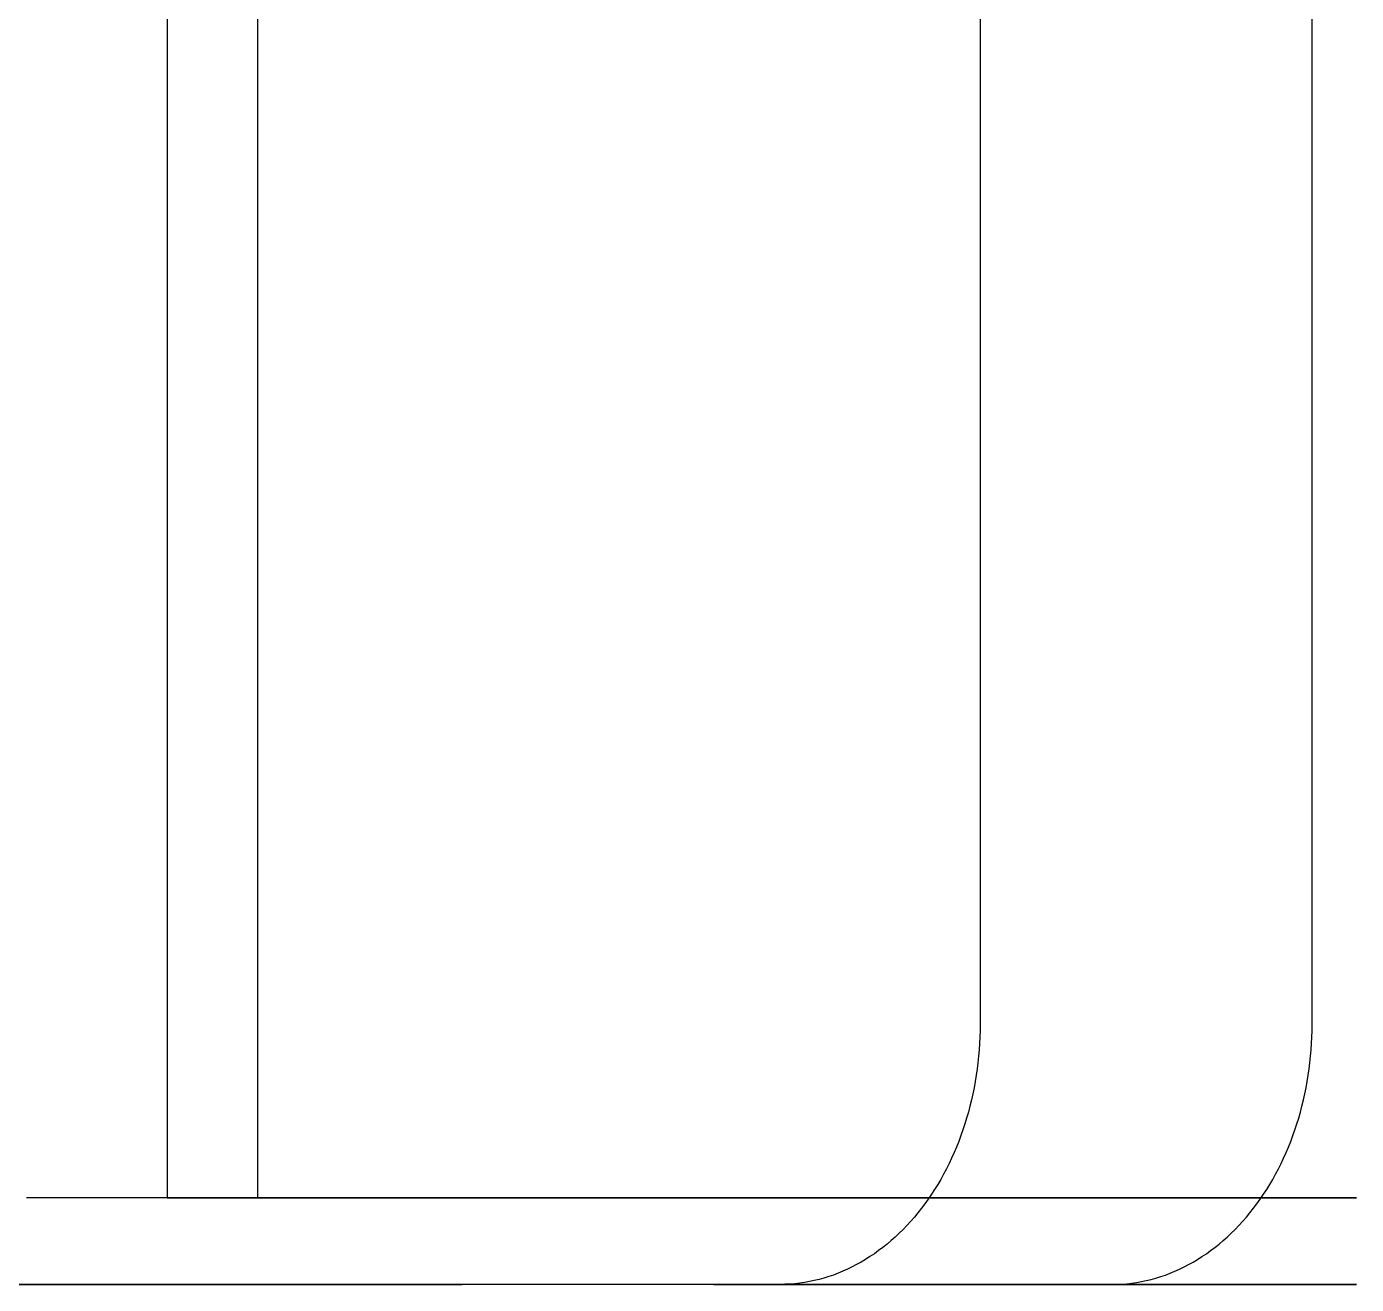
# Model space of a CAD drawing. Header units: metres. Extents: x 0 to 420, y 0 to 297.
# Drawn here: x 251.685 to 255.584, y 204.814 to 208.502 of the extents above; entities that cross this region are included whole.
import ezdxf

# ---------------------------------------------------------------- set-up
doc = ezdxf.new("R2010")
doc.units = ezdxf.units.M

msp = doc.modelspace()

# ---------------------------------------------------------------- linework, layer by layer
at = {"layer": 'GEOMETRY'}
for p, q in [((252.0976, 220.8163), (252.0976, 205.0683)), ((252.3622, 220.8163), (252.3622, 205.0683)), ((254.4806, 220.8163), (254.4806, 205.5763)), ((255.454, 205.5763), (255.454, 220.8163)), ((254.4805, 205.5576), (254.4799, 205.539)), ((254.4806, 205.5763), (254.4805, 205.5576)), ((255.4533, 205.539), (255.4539, 205.5576)), ((255.4539, 205.5576), (255.454, 205.5763)), ((254.479, 205.5203), (254.4778, 205.5017)), ((254.4799, 205.539), (254.479, 205.5203)), ((255.4512, 205.5017), (255.4525, 205.5203)), ((255.4525, 205.5203), (255.4533, 205.539)), ((254.4762, 205.4831), (254.4743, 205.4645)), ((254.4778, 205.5017), (254.4762, 205.4831)), ((255.4477, 205.4645), (255.4496, 205.4831)), ((255.4496, 205.4831), (255.4512, 205.5017)), ((254.472, 205.4461), (254.4694, 205.4277)), ((254.4743, 205.4645), (254.472, 205.4461)), ((255.4428, 205.4277), (255.4454, 205.4461)), ((255.4454, 205.4461), (255.4477, 205.4645)), ((254.4664, 205.4094), (254.4631, 205.3912)), ((254.4694, 205.4277), (254.4664, 205.4094)), ((255.4365, 205.3912), (255.4398, 205.4094)), ((255.4398, 205.4094), (255.4428, 205.4277)), ((254.4554, 205.3551), (254.451, 205.3373)), ((254.4594, 205.3731), (254.4554, 205.3551)), ((254.4631, 205.3912), (254.4594, 205.3731)), ((255.4245, 205.3373), (255.4288, 205.3551)), ((255.4288, 205.3551), (255.4328, 205.3731)), ((255.4328, 205.3731), (255.4365, 205.3912)), ((254.4464, 205.3196), (254.4413, 205.3021)), ((254.451, 205.3373), (254.4464, 205.3196)), ((255.4148, 205.3021), (255.4198, 205.3196)), ((255.4198, 205.3196), (255.4245, 205.3373)), ((254.436, 205.2847), (254.4303, 205.2676)), ((254.4413, 205.3021), (254.436, 205.2847)), ((255.4037, 205.2676), (255.4094, 205.2847)), ((255.4094, 205.2847), (255.4148, 205.3021)), ((254.4243, 205.2505), (254.418, 205.2337)), ((254.4303, 205.2676), (254.4243, 205.2505)), ((255.3914, 205.2337), (255.3978, 205.2505)), ((255.3978, 205.2505), (255.4037, 205.2676)), ((254.4045, 205.2008), (254.3972, 205.1846)), ((254.4114, 205.2171), (254.4045, 205.2008)), ((254.418, 205.2337), (254.4114, 205.2171)), ((255.3706, 205.1846), (255.3779, 205.2008)), ((255.3779, 205.2008), (255.3848, 205.2171)), ((255.3848, 205.2171), (255.3914, 205.2337)), ((254.3897, 205.1687), (254.3818, 205.153)), ((254.3972, 205.1846), (254.3897, 205.1687)), ((255.3552, 205.153), (255.3631, 205.1687)), ((255.3631, 205.1687), (255.3706, 205.1846)), ((254.3652, 205.1224), (254.3565, 205.1075)), ((254.3737, 205.1376), (254.3652, 205.1224)), ((254.3818, 205.153), (254.3737, 205.1376)), ((255.33, 205.1075), (255.3387, 205.1224)), ((255.3387, 205.1224), (255.3471, 205.1376)), ((255.3471, 205.1376), (255.3552, 205.153)), ((254.3475, 205.0929), (254.3383, 205.0786)), ((254.3565, 205.1075), (254.3475, 205.0929)), ((255.3117, 205.0786), (255.321, 205.0929)), ((255.321, 205.0929), (255.33, 205.1075)), ((251.8008, 205.0683), (251.6852, 205.0683)), ((251.875, 205.0683), (251.6852, 205.0683)), ((251.9164, 205.0683), (251.8008, 205.0683)), ((252.0647, 205.0683), (251.875, 205.0683)), ((252.032, 205.0683), (251.9164, 205.0683)), ((252.1476, 205.0683), (252.032, 205.0683)), ((252.2545, 205.0683), (252.0647, 205.0683)), ((252.0976, 205.0683), (252.3622, 205.0683)), ((252.0976, 205.0683), (252.1481, 205.0683)), ((252.2607, 205.0683), (252.1476, 205.0683)), ((252.1481, 205.0683), (252.1986, 205.0683)), ((252.1986, 205.0683), (252.2491, 205.0683)), ((252.2491, 205.0683), (252.2995, 205.0683)), ((252.4443, 205.0683), (252.2545, 205.0683)), ((252.3705, 205.0683), (252.2607, 205.0683)), ((252.2995, 205.0683), (252.3494, 205.0683)), ((252.3494, 205.0683), (252.3985, 205.0683)), ((252.3622, 205.0683), (252.4451, 205.0683)), ((252.4803, 205.0683), (252.3705, 205.0683)), ((252.3985, 205.0683), (252.4476, 205.0683)), ((252.63, 205.0683), (252.4443, 205.0683)), ((252.4451, 205.0683), (252.528, 205.0683)), ((252.4476, 205.0683), (252.4967, 205.0683)), ((252.5901, 205.0683), (252.4803, 205.0683)), ((252.4967, 205.0683), (252.5458, 205.0683)), ((252.528, 205.0683), (252.6109, 205.0683)), ((252.5458, 205.0683), (252.5933, 205.0683)), ((252.6999, 205.0683), (252.5901, 205.0683)), ((252.5933, 205.0683), (252.6405, 205.0683)), ((252.6109, 205.0683), (252.6938, 205.0683)), ((252.8103, 205.0683), (252.63, 205.0683)), ((252.6405, 205.0683), (252.6877, 205.0683)), ((252.6877, 205.0683), (252.7349, 205.0683)), ((252.6938, 205.0683), (252.7757, 205.0683)), ((252.8, 205.0683), (252.6999, 205.0683)), ((252.7349, 205.0683), (252.7814, 205.0683)), ((252.7757, 205.0683), (252.8563, 205.0683)), ((252.7814, 205.0683), (252.8263, 205.0683)), ((252.8985, 205.0683), (252.8, 205.0683)), ((252.9906, 205.0683), (252.8103, 205.0683)), ((252.8263, 205.0683), (252.8712, 205.0683)), ((252.8563, 205.0683), (252.9369, 205.0683)), ((252.8712, 205.0683), (252.916, 205.0683)), ((252.997, 205.0683), (252.8985, 205.0683)), ((252.916, 205.0683), (252.9609, 205.0683)), ((252.9369, 205.0683), (253.0175, 205.0683)), ((252.9609, 205.0683), (253.0037, 205.0683)), ((253.1708, 205.0683), (252.9906, 205.0683)), ((253.0955, 205.0683), (252.997, 205.0683)), ((253.0037, 205.0683), (253.0458, 205.0683)), ((253.0175, 205.0683), (253.0981, 205.0683)), ((253.0458, 205.0683), (253.0878, 205.0683)), ((253.0878, 205.0683), (253.1299, 205.0683)), ((253.1894, 205.0683), (253.0955, 205.0683)), ((253.0981, 205.0683), (253.176, 205.0683)), ((253.1299, 205.0683), (253.1715, 205.0683)), ((253.3511, 205.0683), (253.1708, 205.0683)), ((253.1715, 205.0683), (253.2103, 205.0683)), ((253.176, 205.0683), (253.2535, 205.0683)), ((253.2717, 205.0683), (253.1894, 205.0683)), ((253.2103, 205.0683), (253.2491, 205.0683)), ((253.2491, 205.0683), (253.2879, 205.0683)), ((253.2535, 205.0683), (253.331, 205.0683)), ((253.3539, 205.0683), (253.2717, 205.0683)), ((253.2879, 205.0683), (253.3268, 205.0683)), ((253.3268, 205.0683), (253.3635, 205.0683)), ((253.331, 205.0683), (253.4085, 205.0683)), ((253.5155, 205.0683), (253.3511, 205.0683)), ((253.4362, 205.0683), (253.3539, 205.0683)), ((253.3635, 205.0683), (253.3988, 205.0683)), ((253.3988, 205.0683), (253.434, 205.0683)), ((253.4085, 205.0683), (253.4849, 205.0683)), ((253.434, 205.0683), (253.4692, 205.0683)), ((253.5184, 205.0683), (253.4362, 205.0683)), ((253.4692, 205.0683), (253.5045, 205.0683)), ((253.4849, 205.0683), (253.5586, 205.0683)), ((253.5045, 205.0683), (253.5357, 205.0683)), ((253.6772, 205.0683), (253.5155, 205.0683)), ((253.5862, 205.0683), (253.5184, 205.0683)), ((253.5357, 205.0683), (253.567, 205.0683)), ((253.5586, 205.0683), (253.6322, 205.0683)), ((253.567, 205.0683), (253.5983, 205.0683)), ((253.6481, 205.0683), (253.5862, 205.0683)), ((253.5983, 205.0683), (253.6295, 205.0683)), ((253.6295, 205.0683), (253.659, 205.0683)), ((253.6322, 205.0683), (253.7058, 205.0683)), ((253.7099, 205.0683), (253.6481, 205.0683)), ((253.659, 205.0683), (253.686, 205.0683)), ((253.8389, 205.0683), (253.6772, 205.0683)), ((253.686, 205.0683), (253.713, 205.0683)), ((253.7058, 205.0683), (253.7795, 205.0683)), ((253.7718, 205.0683), (253.7099, 205.0683)), ((253.713, 205.0683), (253.74, 205.0683)), ((253.74, 205.0683), (253.767, 205.0683)), ((253.767, 205.0683), (253.7901, 205.0683)), ((253.8304, 205.0683), (253.7718, 205.0683)), ((253.7795, 205.0683), (253.8498, 205.0683)), ((253.7901, 205.0683), (253.8126, 205.0683)), ((253.8126, 205.0683), (253.8351, 205.0683)), ((253.8688, 205.0683), (253.8304, 205.0683)), ((253.8351, 205.0683), (253.8575, 205.0683)), ((254.0006, 205.0683), (253.8389, 205.0683)), ((253.8498, 205.0683), (253.9189, 205.0683)), ((253.8575, 205.0683), (253.8787, 205.0683)), ((253.9072, 205.0683), (253.8688, 205.0683)), ((253.8787, 205.0683), (253.8964, 205.0683)), ((253.8964, 205.0683), (253.9141, 205.0683)), ((253.9456, 205.0683), (253.9072, 205.0683)), ((253.9141, 205.0683), (253.9318, 205.0683)), ((253.9189, 205.0683), (253.9879, 205.0683)), ((253.9318, 205.0683), (253.9495, 205.0683)), ((253.9841, 205.0683), (253.9456, 205.0683)), ((253.9495, 205.0683), (253.9637, 205.0683)), ((253.9637, 205.0683), (253.9765, 205.0683)), ((253.9765, 205.0683), (253.9893, 205.0683)), ((254.008, 205.0683), (253.9841, 205.0683)), ((253.9879, 205.0683), (254.0569, 205.0683)), ((253.9893, 205.0683), (254.002, 205.0683)), ((254.1547, 205.0683), (254.0006, 205.0683)), ((254.002, 205.0683), (254.0141, 205.0683)), ((254.021, 205.0683), (254.008, 205.0683)), ((254.0141, 205.0683), (254.0218, 205.0683)), ((254.034, 205.0683), (254.021, 205.0683)), ((254.0218, 205.0683), (254.0295, 205.0683)), ((254.0295, 205.0683), (254.0372, 205.0683)), ((254.0471, 205.0683), (254.034, 205.0683)), ((254.0372, 205.0683), (254.045, 205.0683)), ((254.045, 205.0683), (254.0498, 205.0683)), ((254.0601, 205.0683), (254.0471, 205.0683)), ((254.0498, 205.0683), (254.0523, 205.0683)), ((254.0523, 205.0683), (254.0549, 205.0683)), ((254.0549, 205.0683), (254.0575, 205.0683)), ((254.0569, 205.0683), (254.1252, 205.0683)), ((254.0575, 205.0683), (254.0601, 205.0683)), ((254.1252, 205.0683), (254.189, 205.0683)), ((254.2897, 205.0683), (254.1547, 205.0683)), ((254.189, 205.0683), (254.2527, 205.0683)), ((254.2527, 205.0683), (254.3165, 205.0683)), ((254.4248, 205.0683), (254.2897, 205.0683)), ((254.319, 205.0509), (254.3089, 205.0375)), ((254.3165, 205.0683), (254.3802, 205.0683)), ((254.3287, 205.0646), (254.319, 205.0509)), ((254.3383, 205.0786), (254.3287, 205.0646)), ((254.3802, 205.0683), (254.4406, 205.0683)), ((254.5598, 205.0683), (254.4248, 205.0683)), ((254.4406, 205.0683), (254.4984, 205.0683)), ((254.4984, 205.0683), (254.5562, 205.0683)), ((254.5562, 205.0683), (254.6141, 205.0683)), ((254.6949, 205.0683), (254.5598, 205.0683)), ((254.6141, 205.0683), (254.6719, 205.0683)), ((254.6719, 205.0683), (254.7232, 205.0683)), ((254.806, 205.0683), (254.6949, 205.0683)), ((254.7232, 205.0683), (254.7746, 205.0683)), ((254.7746, 205.0683), (254.8259, 205.0683)), ((254.9076, 205.0683), (254.806, 205.0683)), ((254.8259, 205.0683), (254.8773, 205.0683)), ((254.8773, 205.0683), (254.9256, 205.0683)), ((255.0093, 205.0683), (254.9076, 205.0683)), ((254.9256, 205.0683), (254.9699, 205.0683)), ((254.9699, 205.0683), (255.0143, 205.0683)), ((255.1109, 205.0683), (255.0093, 205.0683)), ((255.0143, 205.0683), (255.0586, 205.0683)), ((255.0586, 205.0683), (255.1029, 205.0683)), ((255.1029, 205.0683), (255.1409, 205.0683)), ((255.207, 205.0683), (255.1109, 205.0683)), ((255.1409, 205.0683), (255.1778, 205.0683)), ((255.1778, 205.0683), (255.2147, 205.0683)), ((255.2701, 205.0683), (255.207, 205.0683)), ((255.2147, 205.0683), (255.2516, 205.0683)), ((255.2516, 205.0683), (255.2862, 205.0683)), ((255.3331, 205.0683), (255.2701, 205.0683)), ((255.2823, 205.0375), (255.2924, 205.0509)), ((255.2862, 205.0683), (255.3153, 205.0683)), ((255.2924, 205.0509), (255.3022, 205.0646)), ((255.3022, 205.0646), (255.3117, 205.0786)), ((255.3153, 205.0683), (255.3444, 205.0683)), ((255.3962, 205.0683), (255.3331, 205.0683)), ((255.3444, 205.0683), (255.3735, 205.0683)), ((255.3735, 205.0683), (255.4026, 205.0683)), ((255.4593, 205.0683), (255.3962, 205.0683)), ((255.4026, 205.0683), (255.4258, 205.0683)), ((255.4258, 205.0683), (255.4468, 205.0683)), ((255.4468, 205.0683), (255.4678, 205.0683)), ((255.4985, 205.0683), (255.4593, 205.0683)), ((255.4678, 205.0683), (255.4888, 205.0683)), ((255.4888, 205.0683), (255.5086, 205.0683)), ((255.5199, 205.0683), (255.4985, 205.0683)), ((255.5086, 205.0683), (255.5213, 205.0683)), ((255.5413, 205.0683), (255.5199, 205.0683)), ((255.5213, 205.0683), (255.5339, 205.0683)), ((255.5339, 205.0683), (255.5466, 205.0683)), ((255.5627, 205.0683), (255.5413, 205.0683)), ((255.5466, 205.0683), (255.5593, 205.0683)), ((255.5593, 205.0683), (255.5671, 205.0683)), ((255.5841, 205.0683), (255.5627, 205.0683)), ((255.5671, 205.0683), (255.5714, 205.0683)), ((255.5714, 205.0683), (255.5756, 205.0683)), ((255.5756, 205.0683), (255.5798, 205.0683)), ((255.5798, 205.0683), (255.5841, 205.0683)), ((254.2881, 205.0117), (254.2773, 204.9994)), ((254.2986, 205.0245), (254.2881, 205.0117)), ((254.3089, 205.0375), (254.2986, 205.0245)), ((255.2507, 204.9994), (255.2615, 205.0117)), ((255.2615, 205.0117), (255.272, 205.0245)), ((255.272, 205.0245), (255.2823, 205.0375)), ((254.255, 204.9756), (254.2436, 204.9643)), ((254.2663, 204.9873), (254.255, 204.9756)), ((254.2773, 204.9994), (254.2663, 204.9873)), ((255.217, 204.9643), (255.2285, 204.9756)), ((255.2285, 204.9756), (255.2397, 204.9873)), ((255.2397, 204.9873), (255.2507, 204.9994)), ((254.208, 204.9326), (254.1957, 204.9228)), ((254.2201, 204.9428), (254.208, 204.9326)), ((254.2319, 204.9533), (254.2201, 204.9428)), ((254.2436, 204.9643), (254.2319, 204.9533)), ((255.1692, 204.9228), (255.1814, 204.9326)), ((255.1814, 204.9326), (255.1935, 204.9428)), ((255.1935, 204.9428), (255.2053, 204.9533)), ((255.2053, 204.9533), (255.217, 204.9643)), ((254.145, 204.8875), (254.1319, 204.8797)), ((254.1579, 204.8957), (254.145, 204.8875)), ((254.1707, 204.9043), (254.1579, 204.8957)), ((254.1833, 204.9133), (254.1707, 204.9043)), ((254.1957, 204.9228), (254.1833, 204.9133)), ((255.1053, 204.8797), (255.1184, 204.8875)), ((255.1184, 204.8875), (255.1313, 204.8957)), ((255.1313, 204.8957), (255.1441, 204.9043)), ((255.1441, 204.9043), (255.1567, 204.9133)), ((255.1567, 204.9133), (255.1692, 204.9228)), ((254.0782, 204.8528), (254.0645, 204.8472)), ((254.0918, 204.8589), (254.0782, 204.8528)), ((254.1053, 204.8654), (254.0918, 204.8589)), ((254.1187, 204.8723), (254.1053, 204.8654)), ((254.1319, 204.8797), (254.1187, 204.8723)), ((255.0379, 204.8472), (255.0517, 204.8528)), ((255.0517, 204.8528), (255.0653, 204.8589)), ((255.0653, 204.8589), (255.0787, 204.8654)), ((255.0787, 204.8654), (255.0921, 204.8723)), ((255.0921, 204.8723), (255.1053, 204.8797)), ((251.6852, 204.8143), (251.4954, 204.8143)), ((251.6852, 204.8143), (251.5696, 204.8143)), ((251.5943, 204.8143), (251.7103, 204.8143)), ((251.6298, 204.8143), (251.7005, 204.8143)), ((251.8008, 204.8143), (251.6852, 204.8143)), ((251.875, 204.8143), (251.6852, 204.8143)), ((251.7005, 204.8143), (251.7711, 204.8143)), ((251.7103, 204.8143), (251.8262, 204.8143)), ((251.7711, 204.8143), (251.8416, 204.8143)), ((251.9164, 204.8143), (251.8008, 204.8143)), ((251.8262, 204.8143), (251.942, 204.8143)), ((251.8416, 204.8143), (251.9116, 204.8143)), ((252.0647, 204.8143), (251.875, 204.8143)), ((251.9116, 204.8143), (251.9817, 204.8143)), ((252.032, 204.8143), (251.9164, 204.8143)), ((251.942, 204.8143), (252.057, 204.8143)), ((251.9817, 204.8143), (252.0517, 204.8143)), ((252.1476, 204.8143), (252.032, 204.8143)), ((252.0517, 204.8143), (252.1217, 204.8143)), ((252.057, 204.8143), (252.1719, 204.8143)), ((252.2545, 204.8143), (252.0647, 204.8143)), ((252.1217, 204.8143), (252.1907, 204.8143)), ((252.2607, 204.8143), (252.1476, 204.8143)), ((252.1719, 204.8143), (252.2869, 204.8143)), ((252.1907, 204.8143), (252.2588, 204.8143)), ((252.4443, 204.8143), (252.2545, 204.8143)), ((252.2588, 204.8143), (252.327, 204.8143)), ((252.3705, 204.8143), (252.2607, 204.8143)), ((252.2869, 204.8143), (252.4019, 204.8143)), ((252.327, 204.8143), (252.3951, 204.8143)), ((252.4803, 204.8143), (252.3705, 204.8143)), ((252.3951, 204.8143), (252.4632, 204.8143)), ((252.4019, 204.8143), (252.5151, 204.8143)), ((252.63, 204.8143), (252.4443, 204.8143)), ((252.9625, 204.8143), (252.4632, 204.8143)), ((252.4983, 204.8143), (252.4632, 204.8143)), ((252.5901, 204.8143), (252.4803, 204.8143)), ((252.5333, 204.8143), (252.4983, 204.8143)), ((252.5151, 204.8143), (252.6269, 204.8143)), ((252.5684, 204.8143), (252.5333, 204.8143)), ((252.6035, 204.8143), (252.5684, 204.8143)), ((252.6999, 204.8143), (252.5901, 204.8143)), ((252.6388, 204.8143), (252.6035, 204.8143)), ((252.6269, 204.8143), (252.7388, 204.8143)), ((252.8103, 204.8143), (252.63, 204.8143)), ((252.6746, 204.8143), (252.6388, 204.8143)), ((252.7103, 204.8143), (252.6746, 204.8143)), ((252.8, 204.8143), (252.6999, 204.8143)), ((252.7461, 204.8143), (252.7103, 204.8143)), ((252.7388, 204.8143), (252.8507, 204.8143)), ((252.7818, 204.8143), (252.7461, 204.8143)), ((252.818, 204.8143), (252.7818, 204.8143)), ((252.8985, 204.8143), (252.8, 204.8143)), ((252.9906, 204.8143), (252.8103, 204.8143)), ((252.8542, 204.8143), (252.818, 204.8143)), ((252.8507, 204.8143), (252.9625, 204.8143)), ((252.8905, 204.8143), (252.8542, 204.8143)), ((252.9267, 204.8143), (252.8905, 204.8143)), ((252.997, 204.8143), (252.8985, 204.8143)), ((252.9631, 204.8143), (252.9267, 204.8143)), ((252.9742, 204.8143), (252.9625, 204.8143)), ((252.9996, 204.8143), (252.9631, 204.8143)), ((252.9859, 204.8143), (252.9742, 204.8143)), ((252.9976, 204.8143), (252.9859, 204.8143)), ((253.1708, 204.8143), (252.9906, 204.8143)), ((253.0955, 204.8143), (252.997, 204.8143)), ((253.0093, 204.8143), (252.9976, 204.8143)), ((253.0362, 204.8143), (252.9996, 204.8143)), ((253.0211, 204.8143), (253.0093, 204.8143)), ((253.033, 204.8143), (253.0211, 204.8143)), ((253.0449, 204.8143), (253.033, 204.8143)), ((253.0727, 204.8143), (253.0362, 204.8143)), ((253.0568, 204.8143), (253.0449, 204.8143)), ((253.0687, 204.8143), (253.0568, 204.8143)), ((253.0808, 204.8143), (253.0687, 204.8143)), ((253.1093, 204.8143), (253.0727, 204.8143)), ((253.0929, 204.8143), (253.0808, 204.8143)), ((253.1049, 204.8143), (253.0929, 204.8143)), ((253.1894, 204.8143), (253.0955, 204.8143)), ((253.117, 204.8143), (253.1049, 204.8143)), ((253.1459, 204.8143), (253.1093, 204.8143)), ((253.1291, 204.8143), (253.117, 204.8143)), ((253.1413, 204.8143), (253.1291, 204.8143)), ((253.1535, 204.8143), (253.1413, 204.8143)), ((253.1826, 204.8143), (253.1459, 204.8143)), ((253.1657, 204.8143), (253.1535, 204.8143)), ((253.1779, 204.8143), (253.1657, 204.8143)), ((253.3511, 204.8143), (253.1708, 204.8143)), ((253.1901, 204.8143), (253.1779, 204.8143)), ((253.2192, 204.8143), (253.1826, 204.8143)), ((253.2717, 204.8143), (253.1894, 204.8143)), ((253.2023, 204.8143), (253.1901, 204.8143)), ((253.2145, 204.8143), (253.2023, 204.8143)), ((253.2267, 204.8143), (253.2145, 204.8143)), ((253.2559, 204.8143), (253.2192, 204.8143)), ((253.239, 204.8143), (253.2267, 204.8143)), ((253.2511, 204.8143), (253.239, 204.8143)), ((253.2633, 204.8143), (253.2511, 204.8143)), ((253.2925, 204.8143), (253.2559, 204.8143)), ((253.2755, 204.8143), (253.2633, 204.8143)), ((253.3539, 204.8143), (253.2717, 204.8143)), ((253.2877, 204.8143), (253.2755, 204.8143)), ((253.2999, 204.8143), (253.2877, 204.8143)), ((253.3291, 204.8143), (253.2925, 204.8143)), ((253.312, 204.8143), (253.2999, 204.8143)), ((253.324, 204.8143), (253.312, 204.8143)), ((253.3361, 204.8143), (253.324, 204.8143)), ((253.3657, 204.8143), (253.3291, 204.8143)), ((253.3482, 204.8143), (253.3361, 204.8143)), ((253.3602, 204.8143), (253.3482, 204.8143)), ((253.5155, 204.8143), (253.3511, 204.8143)), ((253.4362, 204.8143), (253.3539, 204.8143)), ((253.3721, 204.8143), (253.3602, 204.8143)), ((253.4022, 204.8143), (253.3657, 204.8143)), ((253.384, 204.8143), (253.3721, 204.8143)), ((253.396, 204.8143), (253.384, 204.8143)), ((253.4078, 204.8143), (253.396, 204.8143)), ((253.4388, 204.8143), (253.4022, 204.8143)), ((253.4195, 204.8143), (253.4078, 204.8143)), ((253.4312, 204.8143), (253.4195, 204.8143)), ((253.443, 204.8143), (253.4312, 204.8143)), ((253.5184, 204.8143), (253.4362, 204.8143)), ((253.4752, 204.8143), (253.4388, 204.8143)), ((253.4547, 204.8143), (253.443, 204.8143)), ((253.4661, 204.8143), (253.4547, 204.8143)), ((253.4776, 204.8143), (253.4661, 204.8143)), ((253.5115, 204.8143), (253.4752, 204.8143)), ((253.489, 204.8143), (253.4776, 204.8143)), ((253.5004, 204.8143), (253.489, 204.8143)), ((253.5117, 204.8143), (253.5004, 204.8143)), ((253.5478, 204.8143), (253.5115, 204.8143)), ((253.5228, 204.8143), (253.5117, 204.8143)), ((253.6772, 204.8143), (253.5155, 204.8143)), ((253.5862, 204.8143), (253.5184, 204.8143)), ((253.5339, 204.8143), (253.5228, 204.8143)), ((253.545, 204.8143), (253.5339, 204.8143)), ((253.556, 204.8143), (253.545, 204.8143)), ((253.5841, 204.8143), (253.5478, 204.8143)), ((253.5668, 204.8143), (253.556, 204.8143)), ((253.5775, 204.8143), (253.5668, 204.8143)), ((253.5882, 204.8143), (253.5775, 204.8143)), ((253.6204, 204.8143), (253.5841, 204.8143)), ((253.6481, 204.8143), (253.5862, 204.8143)), ((253.5988, 204.8143), (253.5882, 204.8143)), ((253.6094, 204.8143), (253.5988, 204.8143)), ((253.6196, 204.8143), (253.6094, 204.8143)), ((253.6298, 204.8143), (253.6196, 204.8143)), ((253.6562, 204.8143), (253.6204, 204.8143)), ((253.64, 204.8143), (253.6298, 204.8143)), ((253.6502, 204.8143), (253.64, 204.8143)), ((253.7099, 204.8143), (253.6481, 204.8143)), ((253.6602, 204.8143), (253.6502, 204.8143)), ((253.692, 204.8143), (253.6562, 204.8143)), ((253.6698, 204.8143), (253.6602, 204.8143)), ((253.6795, 204.8143), (253.6698, 204.8143)), ((253.8389, 204.8143), (253.6772, 204.8143)), ((253.6892, 204.8143), (253.6795, 204.8143)), ((253.6989, 204.8143), (253.6892, 204.8143)), ((253.7278, 204.8143), (253.692, 204.8143)), ((253.8943, 204.8143), (253.6989, 204.8143)), ((253.6989, 204.8143), (254.6723, 204.8143)), ((253.7718, 204.8143), (253.7099, 204.8143)), ((253.7636, 204.8143), (253.7278, 204.8143)), ((253.7482, 204.8143), (255.072, 204.8143)), ((253.7482, 204.8143), (253.7574, 204.8143)), ((253.7574, 204.8143), (253.7666, 204.8143)), ((253.7991, 204.8143), (253.7636, 204.8143)), ((253.7666, 204.8143), (253.7758, 204.8143)), ((253.8304, 204.8143), (253.7718, 204.8143)), ((253.7758, 204.8143), (253.785, 204.8143)), ((253.785, 204.8143), (253.794, 204.8143)), ((253.794, 204.8143), (253.8026, 204.8143)), ((253.8343, 204.8143), (253.7991, 204.8143)), ((253.8026, 204.8143), (253.8111, 204.8143)), ((253.8111, 204.8143), (253.8197, 204.8143)), ((253.8197, 204.8143), (253.8283, 204.8143)), ((253.8283, 204.8143), (253.8363, 204.8143)), ((253.8688, 204.8143), (253.8304, 204.8143)), ((253.8694, 204.8143), (253.8343, 204.8143)), ((253.8363, 204.8143), (253.8443, 204.8143)), ((254.0006, 204.8143), (253.8389, 204.8143)), ((253.8443, 204.8143), (253.8522, 204.8143)), ((253.8522, 204.8143), (253.8602, 204.8143)), ((253.8602, 204.8143), (253.8679, 204.8143)), ((253.8679, 204.8143), (253.8752, 204.8143)), ((253.9072, 204.8143), (253.8688, 204.8143)), ((253.9045, 204.8143), (253.8694, 204.8143)), ((253.8752, 204.8143), (253.8825, 204.8143)), ((253.8825, 204.8143), (253.8898, 204.8143)), ((253.8898, 204.8143), (253.8971, 204.8143)), ((253.9087, 204.8146), (253.8943, 204.8143)), ((253.8943, 204.8143), (254.8677, 204.8143)), ((253.8971, 204.8143), (253.9039, 204.8143)), ((253.9039, 204.8143), (253.9105, 204.8143)), ((253.9397, 204.8143), (253.9045, 204.8143)), ((253.9456, 204.8143), (253.9072, 204.8143)), ((253.9231, 204.8153), (253.9087, 204.8146)), ((253.9105, 204.8143), (253.9172, 204.8143)), ((253.9172, 204.8143), (253.9238, 204.8143)), ((253.9375, 204.8164), (253.9231, 204.8153)), ((253.9238, 204.8143), (253.9303, 204.8143)), ((253.9303, 204.8143), (253.9363, 204.8143)), ((253.9363, 204.8143), (253.9422, 204.8143)), ((253.9518, 204.818), (253.9375, 204.8164)), ((253.9741, 204.8143), (253.9397, 204.8143)), ((253.9422, 204.8143), (253.9482, 204.8143)), ((253.9841, 204.8143), (253.9456, 204.8143)), ((253.9482, 204.8143), (253.9541, 204.8143)), ((253.9661, 204.8201), (253.9518, 204.818)), ((253.9541, 204.8143), (253.9597, 204.8143)), ((253.9597, 204.8143), (253.965, 204.8143)), ((253.965, 204.8143), (253.9702, 204.8143)), ((253.9803, 204.8226), (253.9661, 204.8201)), ((253.9702, 204.8143), (253.9755, 204.8143)), ((254.0083, 204.8143), (253.9741, 204.8143)), ((253.9755, 204.8143), (253.9808, 204.8143)), ((253.9946, 204.8256), (253.9803, 204.8226)), ((253.9808, 204.8143), (253.9854, 204.8143)), ((254.008, 204.8143), (253.9841, 204.8143)), ((253.9854, 204.8143), (253.9899, 204.8143)), ((253.9899, 204.8143), (253.9945, 204.8143)), ((253.9945, 204.8143), (253.9991, 204.8143)), ((254.0087, 204.829), (253.9946, 204.8256)), ((253.9991, 204.8143), (254.0034, 204.8143)), ((254.1547, 204.8143), (254.0006, 204.8143)), ((254.0034, 204.8143), (254.0073, 204.8143)), ((254.0073, 204.8143), (254.0112, 204.8143)), ((254.021, 204.8143), (254.008, 204.8143)), ((254.0426, 204.8143), (254.0083, 204.8143)), ((254.0228, 204.8329), (254.0087, 204.829)), ((254.0112, 204.8143), (254.0151, 204.8143)), ((254.0151, 204.8143), (254.0189, 204.8143)), ((254.0189, 204.8143), (254.0222, 204.8143)), ((254.034, 204.8143), (254.021, 204.8143)), ((254.0222, 204.8143), (254.0254, 204.8143)), ((254.0368, 204.8372), (254.0228, 204.8329)), ((254.0254, 204.8143), (254.0286, 204.8143)), ((254.0286, 204.8143), (254.0318, 204.8143)), ((254.0318, 204.8143), (254.0348, 204.8143)), ((254.0471, 204.8143), (254.034, 204.8143)), ((254.0348, 204.8143), (254.0373, 204.8143)), ((254.0507, 204.8419), (254.0368, 204.8372)), ((254.0373, 204.8143), (254.0398, 204.8143)), ((254.0398, 204.8143), (254.0422, 204.8143)), ((254.0422, 204.8143), (254.0447, 204.8143)), ((254.0769, 204.8143), (254.0426, 204.8143)), ((254.0447, 204.8143), (254.0467, 204.8143)), ((254.0467, 204.8143), (254.0485, 204.8143)), ((254.0601, 204.8143), (254.0471, 204.8143)), ((254.0485, 204.8143), (254.0503, 204.8143)), ((254.0503, 204.8143), (254.052, 204.8143)), ((254.0645, 204.8472), (254.0507, 204.8419)), ((254.052, 204.8143), (254.0537, 204.8143)), ((254.0537, 204.8143), (254.0548, 204.8143)), ((254.0548, 204.8143), (254.0559, 204.8143)), ((254.0559, 204.8143), (254.0569, 204.8143)), ((254.0569, 204.8143), (254.058, 204.8143)), ((254.058, 204.8143), (254.0587, 204.8143)), ((254.0587, 204.8143), (254.059, 204.8143)), ((254.059, 204.8143), (254.0594, 204.8143)), ((254.0594, 204.8143), (254.0597, 204.8143)), ((254.0597, 204.8143), (254.0601, 204.8143)), ((254.1109, 204.8143), (254.0769, 204.8143)), ((254.1441, 204.8143), (254.1109, 204.8143)), ((254.1773, 204.8143), (254.1441, 204.8143)), ((254.2897, 204.8143), (254.1547, 204.8143)), ((254.2106, 204.8143), (254.1773, 204.8143)), ((254.2438, 204.8143), (254.2106, 204.8143)), ((254.2761, 204.8143), (254.2438, 204.8143)), ((254.3081, 204.8143), (254.2761, 204.8143)), ((254.4248, 204.8143), (254.2897, 204.8143)), ((254.3401, 204.8143), (254.3081, 204.8143)), ((254.3722, 204.8143), (254.3401, 204.8143)), ((254.404, 204.8143), (254.3722, 204.8143)), ((254.4346, 204.8143), (254.404, 204.8143)), ((254.5598, 204.8143), (254.4248, 204.8143)), ((254.4652, 204.8143), (254.4346, 204.8143)), ((254.4958, 204.8143), (254.4652, 204.8143)), ((254.5264, 204.8143), (254.4958, 204.8143)), ((254.5561, 204.8143), (254.5264, 204.8143)), ((254.5852, 204.8143), (254.5561, 204.8143)), ((254.6949, 204.8143), (254.5598, 204.8143)), ((254.6142, 204.8143), (254.5852, 204.8143)), ((254.6433, 204.8143), (254.6142, 204.8143)), ((254.6723, 204.8143), (254.6433, 204.8143)), ((254.6723, 204.8143), (254.8677, 204.8143)), ((254.806, 204.8143), (254.6949, 204.8143)), ((254.9076, 204.8143), (254.806, 204.8143)), ((254.8677, 204.8143), (254.8821, 204.8146)), ((254.8821, 204.8146), (254.8965, 204.8153)), ((254.8965, 204.8153), (254.9109, 204.8164)), ((255.0093, 204.8143), (254.9076, 204.8143)), ((254.9109, 204.8164), (254.9252, 204.818)), ((254.9252, 204.818), (254.9395, 204.8201)), ((254.9395, 204.8201), (254.9538, 204.8226)), ((254.9538, 204.8226), (254.968, 204.8256)), ((254.968, 204.8256), (254.9821, 204.829)), ((254.9821, 204.829), (254.9962, 204.8329)), ((254.9962, 204.8329), (255.0102, 204.8372)), ((255.1109, 204.8143), (255.0093, 204.8143)), ((255.0102, 204.8372), (255.0241, 204.8419)), ((255.0241, 204.8419), (255.0379, 204.8472)), ((255.072, 204.8143), (255.0871, 204.8143)), ((255.0871, 204.8143), (255.1023, 204.8143)), ((255.1023, 204.8143), (255.1174, 204.8143)), ((255.207, 204.8143), (255.1109, 204.8143)), ((255.1174, 204.8143), (255.1325, 204.8143)), ((255.1325, 204.8143), (255.1472, 204.8143)), ((255.1472, 204.8143), (255.1613, 204.8143)), ((255.1613, 204.8143), (255.1754, 204.8143)), ((255.1754, 204.8143), (255.1895, 204.8143)), ((255.1895, 204.8143), (255.2036, 204.8143)), ((255.2036, 204.8143), (255.2168, 204.8143)), ((255.2701, 204.8143), (255.207, 204.8143)), ((255.2168, 204.8143), (255.2298, 204.8143)), ((255.2298, 204.8143), (255.2429, 204.8143)), ((255.2429, 204.8143), (255.2559, 204.8143)), ((255.2559, 204.8143), (255.2686, 204.8143)), ((255.2686, 204.8143), (255.2806, 204.8143)), ((255.3331, 204.8143), (255.2701, 204.8143)), ((255.2806, 204.8143), (255.2926, 204.8143)), ((255.2926, 204.8143), (255.3045, 204.8143)), ((255.3045, 204.8143), (255.3165, 204.8143)), ((255.3165, 204.8143), (255.3277, 204.8143)), ((255.3277, 204.8143), (255.3386, 204.8143)), ((255.3962, 204.8143), (255.3331, 204.8143)), ((255.3386, 204.8143), (255.3494, 204.8143)), ((255.3494, 204.8143), (255.3603, 204.8143)), ((255.3603, 204.8143), (255.371, 204.8143)), ((255.371, 204.8143), (255.3808, 204.8143)), ((255.3808, 204.8143), (255.3906, 204.8143)), ((255.3906, 204.8143), (255.4004, 204.8143)), ((255.4593, 204.8143), (255.3962, 204.8143)), ((255.4004, 204.8143), (255.4101, 204.8143)), ((255.4101, 204.8143), (255.4193, 204.8143)), ((255.4193, 204.8143), (255.4279, 204.8143)), ((255.4279, 204.8143), (255.4366, 204.8143)), ((255.4366, 204.8143), (255.4452, 204.8143)), ((255.4452, 204.8143), (255.4539, 204.8143)), ((255.4539, 204.8143), (255.4614, 204.8143)), ((255.4985, 204.8143), (255.4593, 204.8143)), ((255.4614, 204.8143), (255.4689, 204.8143)), ((255.4689, 204.8143), (255.4765, 204.8143)), ((255.4765, 204.8143), (255.484, 204.8143)), ((255.484, 204.8143), (255.491, 204.8143)), ((255.491, 204.8143), (255.4974, 204.8143)), ((255.4974, 204.8143), (255.5038, 204.8143)), ((255.5199, 204.8143), (255.4985, 204.8143)), ((255.5038, 204.8143), (255.5102, 204.8143)), ((255.5102, 204.8143), (255.5166, 204.8143)), ((255.5166, 204.8143), (255.522, 204.8143)), ((255.5413, 204.8143), (255.5199, 204.8143)), ((255.522, 204.8143), (255.5272, 204.8143)), ((255.5272, 204.8143), (255.5324, 204.8143)), ((255.5324, 204.8143), (255.5377, 204.8143)), ((255.5377, 204.8143), (255.5426, 204.8143)), ((255.5627, 204.8143), (255.5413, 204.8143)), ((255.5426, 204.8143), (255.5466, 204.8143)), ((255.5466, 204.8143), (255.5507, 204.8143)), ((255.5507, 204.8143), (255.5548, 204.8143)), ((255.5548, 204.8143), (255.5589, 204.8143)), ((255.5589, 204.8143), (255.5621, 204.8143)), ((255.5621, 204.8143), (255.5651, 204.8143)), ((255.5841, 204.8143), (255.5627, 204.8143)), ((255.5651, 204.8143), (255.568, 204.8143)), ((255.568, 204.8143), (255.5709, 204.8143)), ((255.5709, 204.8143), (255.5736, 204.8143)), ((255.5736, 204.8143), (255.5754, 204.8143)), ((255.5754, 204.8143), (255.5771, 204.8143)), ((255.5771, 204.8143), (255.5789, 204.8143)), ((255.5789, 204.8143), (255.5807, 204.8143)), ((255.5807, 204.8143), (255.5817, 204.8143)), ((255.5817, 204.8143), (255.5823, 204.8143)), ((255.5823, 204.8143), (255.5829, 204.8143)), ((255.5829, 204.8143), (255.5835, 204.8143)), ((255.5835, 204.8143), (255.5841, 204.8143))]:
    msp.add_line(p, q, dxfattribs=at)

doc.saveas('drawing.dxf')
